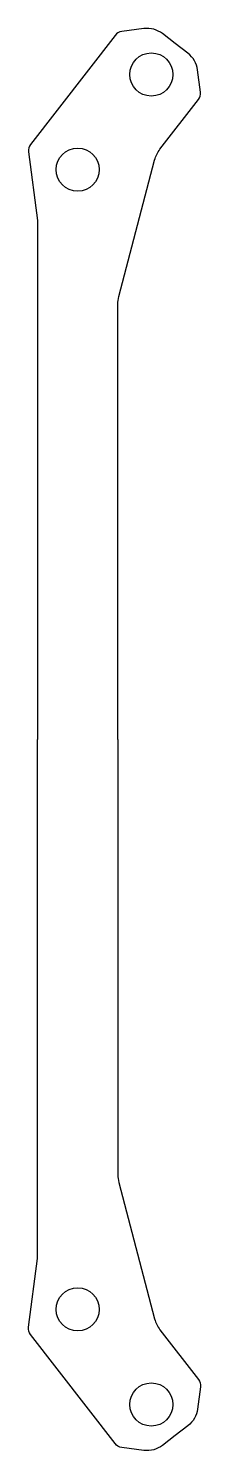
# Model space of a CAD drawing. Header units: millimetres. Extents: x 5 to 22, y 5 to 147.
import ezdxf

# ---------------------------------------------------------------- set-up
doc = ezdxf.new("R2010")
doc.units = ezdxf.units.MM
doc.layers.add('CUT', color=7, linetype='Continuous')

msp = doc.modelspace()

# ---------------------------------------------------------------- linework, layer by layer
at = {"layer": 'CUT'}
for points in [[(19.61, 145.3), (18.34, 146.28, 0.198912), (16.5, 146.78), (14.28, 146.49, 0.198912), (13.62, 146.11), (5.21, 135.23, 0.198912), (5.01, 134.49), (5.89, 127.64, -0.031978), (5.9, 127.51), (5.9, 75.9)], [(13.9, 75.9), (13.9, 119.3, -0.064182), (13.99, 120.06), (17.56, 133.67, -0.100626), (18.09, 134.75), (21.92, 139.7, 0.198912), (22.12, 140.44), (21.83, 142.66, 0.198912), (20.88, 144.32), (19.61, 145.3)], [(19.61, 6.5), (18.34, 5.52, -0.198912), (16.5, 5.02), (14.28, 5.31, -0.198912), (13.62, 5.69), (5.21, 16.57, -0.198912), (5.01, 17.31), (5.89, 24.16, 0.031978), (5.9, 24.29), (5.9, 75.9)], [(13.9, 75.9), (13.9, 32.5, 0.064182), (13.99, 31.74), (17.56, 18.13, 0.100626), (18.09, 17.05), (21.92, 12.1, -0.198912), (22.12, 11.36), (21.83, 9.14, -0.198912), (20.88, 7.48), (19.61, 6.5)]]:
    msp.add_lwpolyline(points, format="xyb", dxfattribs=at)
for centre in [(17.23, 142.21), (9.9, 132.72), (9.9, 19.08), (17.23, 9.59)]:
    msp.add_circle(centre, 2.15, dxfattribs=at)

doc.saveas('drawing.dxf')
